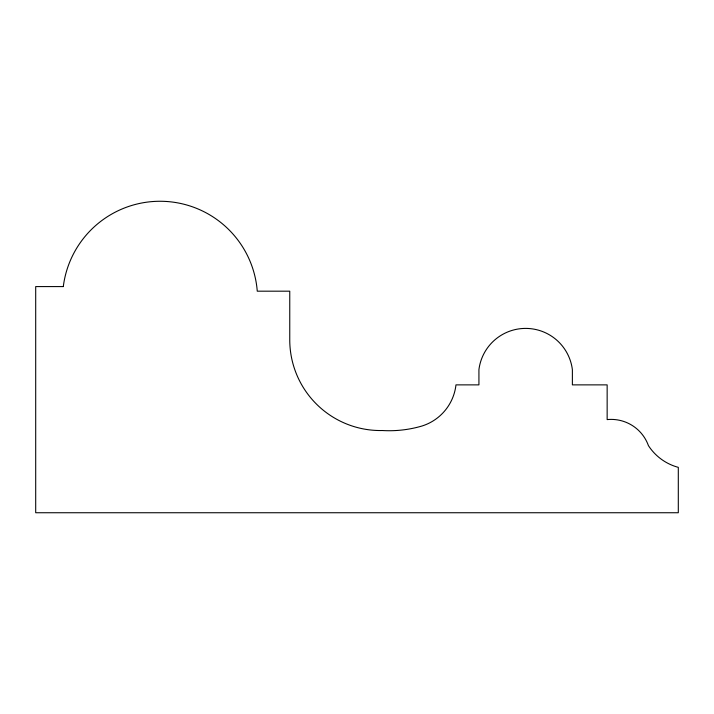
<?xml version="1.0" encoding="UTF-8"?>
<svg xmlns="http://www.w3.org/2000/svg" width="714" height="714" viewBox="0 0 714 714"><rect width="100%" height="100%" fill="white"/><g stroke="black" fill="none" stroke-linecap="round" stroke-linejoin="round"><path stroke-width="1.07" d="M63.296 286.582L35.7 286.582L35.7 512.741L678.3 512.741L678.3 467.349A51.506 51.506 0 0 1 648.437 445.643A39.582 39.582 0 0 0 607.15 419.6L607.15 384.873L572.378 384.873L572.378 369.673A47.088 47.088 0 0 0 478.924 369.673L478.924 384.873L455.969 384.873A48.909 48.909 0 0 1 421.858 426.053A116.07 116.07 0 0 1 382.32 430.524A90.74 90.74 0 0 1 289.759 340.828L289.759 291.178L257.263 291.178A97.515 97.515 0 0 0 63.296 286.582"/></g></svg>
